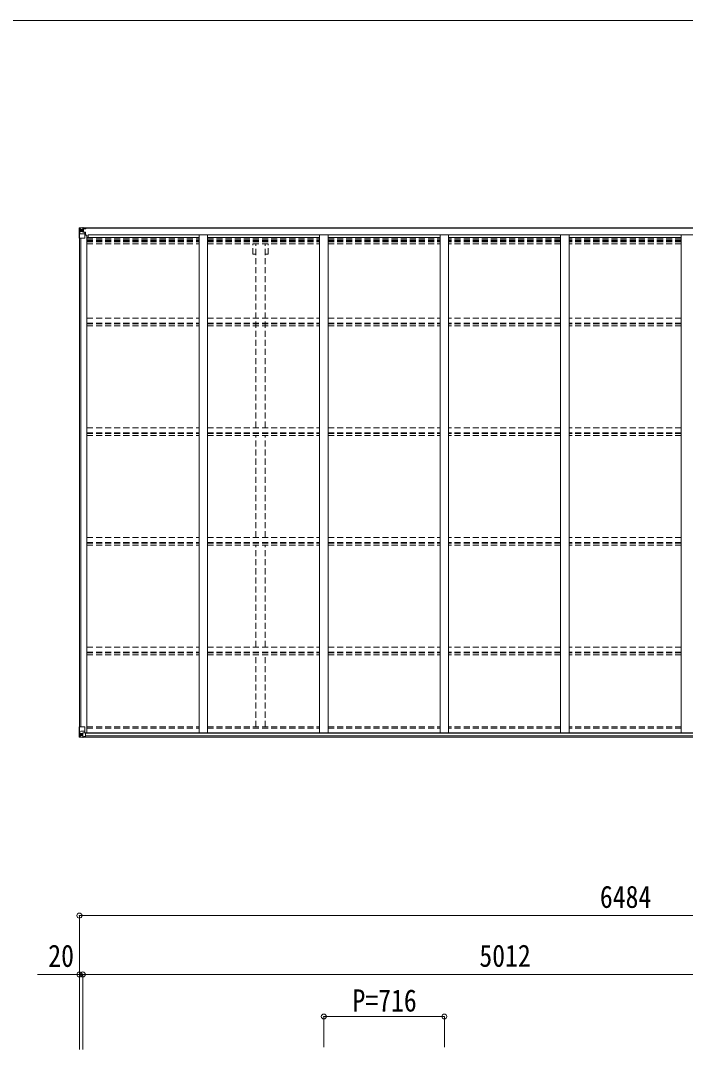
# Model space of a CAD drawing. Units: millimetres at full size, sheet at 1:30. Extents: x -8432 to 8432, y -5820 to 5820.
# Drawn here: x 21 to 3970, y -293 to 5820 of the extents above; entities that cross this region are included whole.
import ezdxf
from ezdxf.enums import TextEntityAlignment as Align

# ---------------------------------------------------------------- set-up
doc = ezdxf.new("R2010")
doc.units = ezdxf.units.MM
doc.header["$LTSCALE"] = 30
doc.header["$PDMODE"] = 32
doc.header["$PDSIZE"] = 30
doc.linetypes.add('DASHED1', pattern=[1.8, 1.2, -0.6])
for name, color, linetype, lineweight in [('0-3_ELV2', 4, 'Continuous', 9), ('0-4_TABLE1', 6, 'Continuous', 9), ('0-6_OTH_LINE', 6, 'Continuous', 9), ('F-0_240', 7, 'Continuous', 9)]:
    doc.layers.add(name, color=color, linetype=linetype, lineweight=lineweight)
doc.styles.add('ＭＳ ゴシック', font='')
doc.styles.get('ＭＳ ゴシック').set_extended_font_data('MS Gothic')

msp = doc.modelspace()

# ---------------------------------------------------------------- linework, layer by layer
at = {"layer": '0-3_ELV2'}
for p, q in [((391.51, 4587.69), (5395.51, 4587.69)), ((391.51, 4585.55), (5395.51, 4585.55)), ((370.01, 4526.92), (370.01, 1623.49)), ((379.71, 4526.92), (379.71, 1623.49)), ((415.01, 4545.57), (402.01, 4545.57)), ((415.01, 4545.57), (415.01, 1587.47)), ((415.01, 4531.89), (1081.01, 4531.89)), ((422.51, 4531.89), (422.51, 4547.41)), ((422.51, 4547.41), (5369.51, 4547.41)), ((1081.01, 4547.39), (1081.01, 1587.47)), ((1131.01, 4547.39), (1131.01, 1587.47)), ((1131.01, 4531.89), (1797.01, 4531.89)), ((1797.01, 4547.39), (1797.01, 1587.47)), ((1847.01, 4547.39), (1847.01, 1587.47)), ((1847.01, 4531.89), (2513.01, 4531.89)), ((2513.01, 4547.39), (2513.01, 1587.47)), ((2563.01, 4547.39), (2563.01, 1587.47)), ((3229.01, 4531.89), (2563.01, 4531.89)), ((3229.01, 4547.39), (3229.01, 1587.47)), ((3279.01, 4547.39), (3279.01, 1587.47)), ((3945.01, 4531.89), (3279.01, 4531.89)), ((3945.01, 4547.39), (3945.01, 1587.47)), ((394.75, 1587.47), (5385.51, 1587.47)), ((396.51, 1561.69), (5395.51, 1561.69)), ((406.51, 1585.2), (5385.51, 1585.2)), ((406.51, 1569.59), (5385.51, 1569.59))]:
    msp.add_line(p, q, dxfattribs=at)
at = {"layer": '0-3_ELV2', "linetype": 'DASHED1'}
for p, q in [((415.01, 4523.5), (1081.01, 4523.5)), ((415.01, 4515.3), (1081.01, 4515.3)), ((415.01, 4511.37), (1081.01, 4511.37)), ((415.01, 4506.29), (1081.01, 4506.29)), ((415.01, 4493.28), (1081.01, 4493.28)), ((1131.01, 4523.5), (1797.01, 4523.5)), ((1131.01, 4515.3), (1797.01, 4515.3)), ((1131.01, 4511.37), (1797.01, 4511.37)), ((1131.01, 4506.29), (1797.01, 4506.29)), ((1131.01, 4493.28), (1797.01, 4493.28)), ((1400.81, 4431.69), (1400.81, 4493.28)), ((1418.51, 3401.03), (1418.51, 4493.28)), ((1473.51, 3401.03), (1473.51, 4493.28)), ((1491.21, 4431.69), (1491.21, 4493.28)), ((1847.01, 4523.5), (2513.01, 4523.5)), ((1847.01, 4515.3), (2513.01, 4515.3)), ((1847.01, 4511.37), (2513.01, 4511.37)), ((1847.01, 4506.29), (2513.01, 4506.29)), ((1847.01, 4493.28), (2513.01, 4493.28)), ((3229.01, 4523.5), (2563.01, 4523.5)), ((3229.01, 4515.3), (2563.01, 4515.3)), ((3229.01, 4511.37), (2563.01, 4511.37)), ((3229.01, 4506.29), (2563.01, 4506.29)), ((3229.01, 4493.28), (2563.01, 4493.28)), ((3945.01, 4523.5), (3279.01, 4523.5)), ((3945.01, 4515.3), (3279.01, 4515.3)), ((3945.01, 4511.37), (3279.01, 4511.37)), ((3945.01, 4506.29), (3279.01, 4506.29)), ((3945.01, 4493.28), (3279.01, 4493.28)), ((1400.81, 4431.69), (1418.51, 4431.69)), ((1473.51, 4431.69), (1491.21, 4431.69)), ((415.01, 4052.69), (1080.98, 4052.69)), ((1131.01, 4052.69), (1796.98, 4052.69)), ((1847.01, 4052.69), (2512.98, 4052.69)), ((3229.01, 4052.69), (2563.01, 4052.69)), ((3945.01, 4052.69), (3279.01, 4052.69)), ((415.01, 4022.96), (1080.98, 4022.96)), ((415.01, 4018.41), (1080.98, 4018.41)), ((415.01, 4005.4), (1080.98, 4005.4)), ((1131.01, 4022.96), (1796.98, 4022.96)), ((1131.01, 4018.41), (1796.98, 4018.41)), ((1131.01, 4005.4), (1796.98, 4005.4)), ((1847.01, 4022.96), (2512.98, 4022.96)), ((1847.01, 4018.41), (2512.98, 4018.41)), ((1847.01, 4005.4), (2512.98, 4005.4)), ((3229.01, 4022.96), (2563.01, 4022.96)), ((3229.01, 4018.41), (2563.01, 4018.41)), ((3229.01, 4005.4), (2563.01, 4005.4)), ((3945.01, 4022.96), (3279.01, 4022.96)), ((3945.01, 4018.41), (3279.01, 4018.41)), ((3945.01, 4005.4), (3279.01, 4005.4)), ((415.01, 3401.03), (1080.98, 3401.03)), ((415.01, 3371.3), (1080.98, 3371.3)), ((415.01, 3366.75), (1080.98, 3366.75)), ((1131.01, 3401.03), (1796.98, 3401.03)), ((1131.01, 3371.3), (1796.98, 3371.3)), ((1131.01, 3366.75), (1796.98, 3366.75)), ((1847.01, 3401.03), (2512.98, 3401.03)), ((1847.01, 3371.3), (2512.98, 3371.3)), ((1847.01, 3366.75), (2512.98, 3366.75)), ((3229.01, 3401.03), (2563.01, 3401.03)), ((3229.01, 3371.3), (2563.01, 3371.3)), ((3229.01, 3366.75), (2563.01, 3366.75)), ((3945.01, 3401.03), (3279.01, 3401.03)), ((3945.01, 3371.3), (3279.01, 3371.3)), ((3945.01, 3366.75), (3279.01, 3366.75)), ((415.01, 3353.74), (1080.98, 3353.74)), ((1131.01, 3353.74), (1796.98, 3353.74)), ((1418.51, 2749.25), (1418.51, 3353.74)), ((1473.51, 2749.25), (1473.51, 3353.74)), ((1847.01, 3353.74), (2512.98, 3353.74)), ((3229.01, 3353.74), (2563.01, 3353.74)), ((3945.01, 3353.74), (3279.01, 3353.74)), ((415.01, 2749.37), (1080.98, 2749.37)), ((415.01, 2719.64), (1080.98, 2719.64)), ((415.01, 2715.09), (1080.98, 2715.09)), ((415.01, 2702.08), (1080.98, 2702.08)), ((1131.01, 2749.37), (1796.98, 2749.37)), ((1131.01, 2719.64), (1796.98, 2719.64)), ((1131.01, 2715.09), (1796.98, 2715.09)), ((1131.01, 2702.08), (1796.98, 2702.08)), ((1418.51, 2097.59), (1418.51, 2700.88)), ((1473.51, 2097.59), (1473.51, 2700.88)), ((1847.01, 2749.37), (2512.98, 2749.37)), ((1847.01, 2719.64), (2512.98, 2719.64)), ((1847.01, 2715.09), (2512.98, 2715.09)), ((1847.01, 2702.08), (2512.98, 2702.08)), ((3229.01, 2749.37), (2563.01, 2749.37)), ((3229.01, 2719.64), (2563.01, 2719.64)), ((3229.01, 2715.09), (2563.01, 2715.09)), ((3229.01, 2702.08), (2563.01, 2702.08)), ((3945.01, 2749.37), (3279.01, 2749.37)), ((3945.01, 2719.64), (3279.01, 2719.64)), ((3945.01, 2715.09), (3279.01, 2715.09)), ((3945.01, 2702.08), (3279.01, 2702.08)), ((415.01, 2097.71), (1080.98, 2097.71)), ((1131.01, 2097.71), (1796.98, 2097.71)), ((1847.01, 2097.71), (2512.98, 2097.71)), ((3229.01, 2097.71), (2563.01, 2097.71)), ((3945.01, 2097.71), (3279.01, 2097.71)), ((415.01, 2067.98), (1080.98, 2067.98)), ((415.01, 2063.43), (1080.98, 2063.43)), ((415.01, 2050.42), (1080.98, 2050.42)), ((1131.01, 2067.98), (1796.98, 2067.98)), ((1131.01, 2063.43), (1796.98, 2063.43)), ((1131.01, 2050.42), (1796.98, 2050.42)), ((1418.51, 1623.64), (1418.51, 2049.22)), ((1473.51, 1623.64), (1473.51, 2049.22)), ((1847.01, 2067.98), (2512.98, 2067.98)), ((1847.01, 2063.43), (2512.98, 2063.43)), ((1847.01, 2050.42), (2512.98, 2050.42)), ((3229.01, 2067.98), (2563.01, 2067.98)), ((3229.01, 2063.43), (2563.01, 2063.43)), ((3229.01, 2050.42), (2563.01, 2050.42)), ((3945.01, 2067.98), (3279.01, 2067.98)), ((3945.01, 2063.43), (3279.01, 2063.43)), ((3945.01, 2050.42), (3279.01, 2050.42)), ((415.01, 1623.64), (1081.01, 1623.64)), ((415.01, 1615.29), (1081.01, 1615.29)), ((1131.01, 1623.64), (1797.01, 1623.64)), ((1131.01, 1615.29), (1797.01, 1615.29)), ((1847.01, 1623.64), (2513.01, 1623.64)), ((1847.01, 1615.29), (2513.01, 1615.29)), ((3229.01, 1623.64), (2563.01, 1623.64)), ((3229.01, 1615.29), (2563.01, 1615.29)), ((3945.01, 1623.64), (3279.01, 1623.64)), ((3945.01, 1615.29), (3279.01, 1615.29))]:
    msp.add_line(p, q, dxfattribs=at)
at = {"layer": '0-4_TABLE1'}
for p, q in [((368.01, 4587.63), (368.01, 4526.92)), ((396.51, 4590.32), (368.95, 4588.63)), ((368.95, 4588.59), (368.95, 4588.63)), ((377.92, 4589.02), (370, 4588.54)), ((370.86, 4587.57), (370.86, 4587.51)), ((370.86, 4526.92), (370.86, 4587.51)), ((374.83, 4584.13), (372.09, 4587.8)), ((390.01, 4589.81), (378.01, 4589.02)), ((390.01, 4563.82), (390.01, 4589.92)), ((390.01, 4589.04), (396.51, 4589.43)), ((396.51, 4588.51), (391.51, 4588.42)), ((396.51, 4587.69), (396.51, 4590.32)), ((400.01, 4583.85), (400.01, 4585.55)), ((401.51, 4588.12), (401.51, 4587.69)), ((401.81, 4588.12), (401.51, 4588.12)), ((401.81, 4588.12), (403.5, 4587.69)), ((407.01, 4585.55), (407.01, 4584.62)), ((408.01, 4582.94), (408.01, 4585.55)), ((368.01, 4526.92), (401.01, 4526.92)), ((371.4, 4553.8), (375.55, 4565.89)), ((371.4, 4553.8), (378.01, 4553.59)), ((375.68, 4580.62), (378.01, 4580.68)), ((375.68, 4567.15), (375.68, 4580.62)), ((378.01, 4567.12), (375.68, 4567.15)), ((391.51, 4580.68), (378.01, 4580.68)), ((391.51, 4567.12), (378.01, 4567.12)), ((378.01, 4567.12), (378.01, 4567.12)), ((378.01, 4553.59), (402.01, 4553.59)), ((383.49, 4573.48), (383.49, 4572.52)), ((391.51, 4584.21), (390.01, 4584.21)), ((390.84, 4563.57), (401.19, 4561.91)), ((390.84, 4562.93), (390.84, 4563.57)), ((401.19, 4561.28), (390.84, 4562.93)), ((400.01, 4583.85), (391.51, 4583.85)), ((395.51, 4578.92), (391.51, 4578.92)), ((395.51, 4570.72), (391.51, 4570.72)), ((391.62, 4582.55), (395.51, 4582.55)), ((392.01, 4584.88), (392.01, 4582.93)), ((400.01, 4584.88), (392.01, 4584.88)), ((400.01, 4584.85), (392.01, 4584.85)), ((392.01, 4582.93), (402.01, 4583.01)), ((392.01, 4582.76), (392.01, 4582.93)), ((407.01, 4582.89), (392.01, 4582.76)), ((395.51, 4562.82), (395.51, 4582.79)), ((401.19, 4561.91), (401.19, 4561.28)), ((401.47, 4561.83), (406.51, 4561.79)), ((402.01, 4584.62), (408.01, 4584.62)), ((402.01, 4527.92), (402.01, 4561.02)), ((406.51, 4560.07), (402.01, 4560.05)), ((406.51, 4549.92), (402.01, 4549.92)), ((405.51, 4561.8), (405.51, 4560.07)), ((406.51, 4545.57), (406.51, 4561.79)), ((368.01, 1623.49), (401.01, 1623.49)), ((368.01, 1562.78), (368.01, 1623.49)), ((370.86, 1623.49), (370.86, 1562.9)), ((371.4, 1596.6), (378.01, 1596.82)), ((371.4, 1596.6), (375.55, 1584.52)), ((378.01, 1596.82), (402.01, 1596.82)), ((402.01, 1622.49), (402.01, 1589.39)), ((368.95, 1561.82), (368.95, 1561.77)), ((377.92, 1561.39), (370, 1561.86)), ((370.86, 1562.83), (370.86, 1562.9)), ((374.83, 1566.28), (372.09, 1562.61)), ((378.01, 1583.29), (375.68, 1583.26)), ((375.68, 1583.26), (375.68, 1569.78)), ((375.68, 1569.78), (378.01, 1569.73)), ((378.01, 1583.29), (378.01, 1583.29)), ((390.01, 1583.29), (378.01, 1583.29)), ((378.01, 1569.73), (390.01, 1569.73)), ((390.01, 1560.6), (378.01, 1561.38)), ((382.53, 1576.93), (382.53, 1577.89)), ((390.01, 1587.27), (396.51, 1587.27)), ((390.01, 1587.27), (390.01, 1560.49)), ((401.19, 1589.13), (390.84, 1587.48)), ((390.84, 1587.48), (390.84, 1587.27)), ((393.54, 1587.27), (401.19, 1588.5)), ((396.51, 1587.27), (405.51, 1587.24)), ((396.51, 1560.09), (396.51, 1566.03)), ((405.51, 1565.46), (396.51, 1565.41)), ((401.19, 1588.5), (401.19, 1589.13)), ((406.51, 1586.33), (406.51, 1566.18))]:
    msp.add_line(p, q, dxfattribs=at)
for points in [[(396.51, 4588.92), (391.51, 4588.92), (391.51, 4563.46)], [(381.57, 4574.44), (380.61, 4574.44), (380.61, 4575.4), (381.57, 4575.4)], [(382.53, 4576.36), (382.53, 4577.32), (383.49, 4577.32), (383.49, 4576.36)], [(383.49, 4572.52), (382.53, 4572.52), (382.53, 4573.48)], [(384.45, 4575.4), (385.41, 4575.4), (385.41, 4574.44), (384.45, 4574.44)], [(402.01, 4584.62), (402.01, 4583), (408.01, 4583.05)], [(368.95, 1561.77), (378.01, 1561.22), (396.51, 1560.09)], [(381.57, 1575.01), (380.61, 1575.01), (380.61, 1575.97), (381.57, 1575.97)], [(382.53, 1577.89), (383.49, 1577.89), (383.49, 1576.93)], [(383.49, 1574.05), (383.49, 1573.09), (382.53, 1573.09), (382.53, 1574.05)], [(384.45, 1575.97), (385.41, 1575.97), (385.41, 1575.01), (384.45, 1575.01)], [(406.51, 1566.18), (406.5, 1566.07), (396.51, 1566.03)]]:
    msp.add_lwpolyline(points, dxfattribs=at)
for centre in [(383.01, 4574.92), (383.01, 1575.49)]:
    msp.add_circle(centre, 5.3, dxfattribs=at)
for centre, radius, start, end in [((369.01, 4587.63), 0.999, 93.4424, 179.95083), ((369.01, 4587.63), 1, 93.50017, 180.00079), ((369.01, 4587.59), 0.999, 93.4424, 179.95083), ((370.17, 4601.24), 12.7, 269.24466, 275.10311), ((372.14, 4587.63), 1.28, 131.17831, 182.45895), ((392.01, 4585.38), 0.5, 179.99802, 269.99691), ((392.01, 4585.35), 0.5, 180.00109, 270.00109), ((381.57, 4576.36), 0.96, 270, 0), ((381.57, 4573.48), 0.96, 0, 90), ((384.45, 4576.36), 0.96, 180, 270), ((384.45, 4573.48), 0.96, 90, 180), ((390.95, 4564.5), 0.937, 182.32209, 263.26766), ((390.95, 4563.86), 0.937, 182.32209, 263.26766), ((392.01, 4582.43), 0.5, 90.52895, 180.04464), ((392.03, 4582.25), 0.513, 91.88028, 181.04707), ((401.01, 4527.92), 1, 270, 0), ((401.08, 4560.98), 0.937, 2.32209, 83.26766), ((401.08, 4560.35), 0.937, 2.32209, 83.26766), ((407.15, 4590.58), 7.69, 268.96999, 276.43426), ((401.01, 1622.49), 1, 0, 90), ((401.08, 1590.06), 0.937, 276.73234, 357.67791), ((369.01, 1562.82), 0.999, 180.04917, 266.5576), ((369.01, 1562.78), 0.999, 180.04917, 266.5576), ((369.01, 1562.77), 1, 179.99921, 266.49983), ((370.17, 1549.17), 12.7, 84.89689, 90.75534), ((372.14, 1562.78), 1.28, 177.54105, 228.82169), ((381.57, 1576.93), 0.96, 270, 0), ((381.57, 1574.05), 0.96, 0, 90), ((384.45, 1576.93), 0.96, 180, 270), ((384.45, 1574.05), 0.96, 90, 180), ((390.95, 1586.55), 0.937, 96.73234, 129.06602), ((401.08, 1589.43), 0.937, 276.73234, 357.67791)]:
    msp.add_arc(centre, radius, start, end, dxfattribs=at)
for centre, major_axis, ratio, start_param, end_param in [((569.95, 4600.94), (201, 12.36), 0.060933, 3.1373463, 3.1378449), ((370.95, 4588.71), (2, 0.12), 0.060933, 3.1378449, 4.2119296), ((371.14, 4585.61), (-0.02, 3), 0.466854, 5.5234897, 6.1575023), ((372.12, 4556.15), (0.85, 2.32), 0.403757, 2.3087461, 3.2744049), ((372.81, 4580.54), (0.03, 5), 0.573921, 4.7320603, 5.5159136), ((374.28, 4567.17), (0, 3), 0.468246, 4.2703918, 4.7058971), ((296.26, 4580.68), (81.75, 0), 0.061163, 0, 0.0007725), ((372.12, 1594.26), (0.85, -2.32), 0.403757, 3.0087805, 3.9744392), ((370.95, 1561.7), (2, -0.12), 0.060933, 2.0712557, 3.1453404), ((569.95, 1549.46), (201, -12.36), 0.060933, 3.1453404, 3.145839), ((371.14, 1564.79), (-0.02, -3), 0.466854, 0.125683, 0.7596956), ((372.81, 1569.86), (0.03, -5), 0.573921, 0.7672717, 1.551125), ((374.28, 1583.23), (0, -3), 0.468246, 1.5772882, 2.0127935), ((296.26, 1569.73), (81.75, 0), 0.061163, 6.2824128, 6.2831853), ((405.51, 1586.33), (1, -0.021), 0.906239, 0.0187047, 1.589501), ((405.51, 1566.17), (1, 0.012), 0.707053, 4.7036637, 6.124411)]:
    msp.add_ellipse(centre, major_axis=major_axis, ratio=ratio, start_param=start_param, end_param=end_param, dxfattribs=at)
at = {"layer": '0-6_OTH_LINE'}
for p, q in [((370.01, 502.13), (370.01, -290.52)), ((370.01, 502.13), (6854.01, 502.13)), ((370.01, 152.13), (370.01, -293.28)), ((370.01, 152.13), (390.01, 152.13)), ((390.01, 152.13), (390.01, -293.28)), ((390.01, 152.13), (5402.01, 152.13)), ((1822.01, -97.87), (1822.01, -280.33)), ((1822.01, -97.87), (2538.01, -97.87)), ((2538.01, -97.87), (2538.01, -280.33))]:
    msp.add_line(p, q, dxfattribs=at)
at = {"layer": '0-6_OTH_LINE', "lineweight": 18}
msp.add_line((370.01, 152.13), (121.18, 152.13), dxfattribs=at)
at = {"layer": '0-6_OTH_LINE'}
for p in [(370.01, 502.13), (370.01, 152.13), (390.01, 152.13), (1822.01, -97.87), (2538.01, -97.87)]:
    msp.add_point(p, dxfattribs=at)
at = {"layer": 'F-0_240', "color": 5}
msp.add_line((-8432.06, 5820), (8007.94, 5820), dxfattribs=at)

# ---------------------------------------------------------------- texts
at = {"layer": '0-6_OTH_LINE', "color": 7, "style": 'ＭＳ ゴシック', "width": 0.85}
for s, p in [('6484', (3462.01, 508.13)), ('20', (185.42, 157.75)), ('5012', (2746.01, 158.13)), ('P=716', (1992.51, -107.87))]:
    msp.add_text(s, height=132, dxfattribs=at).set_placement(p, align=Align.BOTTOM_LEFT)

doc.saveas('drawing.dxf')
